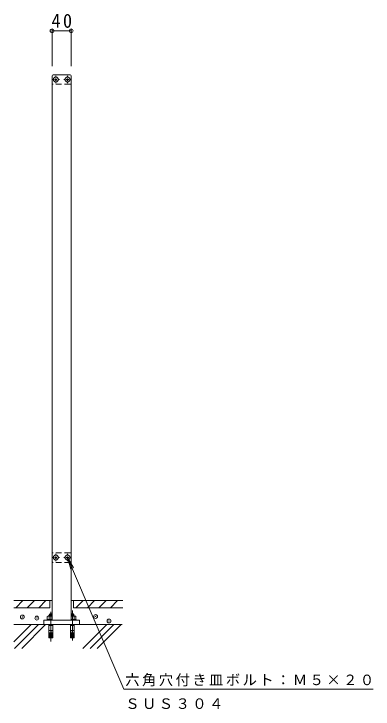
# Model space of a CAD drawing. Units: millimetres, scale not verified. Extents: x -822 to 1787, y -1368 to 1230.
# Drawn here: x 1035 to 1787, y -1013 to 442 of the extents above; entities that cross this region are included whole.
import ezdxf

# ---------------------------------------------------------------- set-up
doc = ezdxf.new("R2010")
doc.units = ezdxf.units.MM
doc.header["$LTSCALE"] = 10
doc.header["$PDMODE"] = 32
doc.header["$PDSIZE"] = 8
doc.linetypes.add('CHAIN2', pattern=[12, 9, -1, 1, -1])
doc.linetypes.add('DASHED1', pattern=[1.8, 1.2, -0.6])
for name, color, linetype, lineweight in [('0-0_通り芯', 4, 'Continuous', 9), ('0-2_仕上', 7, 'Continuous', 9), ('0-3_建具', 2, 'Continuous', 9), ('0-4_その他', 7, 'Continuous', 9), ('0-5_寸法', 7, 'Continuous', 9), ('0-E', 7, 'Continuous', 9)]:
    doc.layers.add(name, color=color, linetype=linetype, lineweight=lineweight)
doc.styles.add('ＭＳ ゴシック', font='')
doc.styles.get('ＭＳ ゴシック').set_extended_font_data('MS Gothic')

# ---------------------------------------------------------------- blocks, each defined once
blk = doc.blocks.new('SW_CENTERMARKSYMBOL_37')
at = {"layer": '0-2_仕上'}
for p, q in [((-50, 0), (-77, 0)), ((0, 0), (-25, 0)), ((0, 50), (0, 77)), ((0, 0), (0, 25)), ((0, 0), (0, -25)), ((0, 0), (25, 0)), ((50, 0), (77, 0)), ((0, -50), (0, -77))]:
    blk.add_line(p, q, dxfattribs=at)
blk = doc.blocks.new('SW_CENTERMARKSYMBOL_39')
at = {"layer": '0-2_仕上'}
for p, q in [((-50, 0), (-77, 0)), ((0, 0), (-25, 0)), ((0, 50), (0, 77)), ((0, 0), (0, 25)), ((0, 0), (0, -25)), ((0, 0), (25, 0)), ((50, 0), (77, 0)), ((0, -50), (0, -77))]:
    blk.add_line(p, q, dxfattribs=at)
blk = doc.blocks.new('SW_CENTERMARKSYMBOL_36')
at = {"layer": '0-2_仕上'}
for p, q in [((-50, 0), (-77, 0)), ((0, 0), (-25, 0)), ((0, 50), (0, 77)), ((0, 0), (0, 25)), ((0, 0), (0, -25)), ((0, 0), (25, 0)), ((50, 0), (77, 0)), ((0, -50), (0, -77))]:
    blk.add_line(p, q, dxfattribs=at)
blk = doc.blocks.new('SW_CENTERMARKSYMBOL_38')
at = {"layer": '0-2_仕上'}
for p, q in [((-50, 0), (-77, 0)), ((0, 0), (-25, 0)), ((0, 50), (0, 77)), ((0, 0), (0, 25)), ((0, 0), (0, -25)), ((0, 0), (25, 0)), ((50, 0), (77, 0)), ((0, -50), (0, -77))]:
    blk.add_line(p, q, dxfattribs=at)

msp = doc.modelspace()

# ---------------------------------------------------------------- linework, layer by layer
at = {"layer": '0-0_通り芯'}
for p, q in [((1115.05, -785.79), (1115.05, 312.21)), ((1117.05, 314.21), (1153.05, 314.21)), ((1155.05, 312.21), (1155.05, -785.79)), ((1115.05, -826.79), (1115.05, -785.8)), ((1155.05, -785.8), (1155.05, -826.79)), ((1097.55, -826.79), (1097.55, -835.79)), ((1097.55, -835.78), (1097.55, -835.79)), ((1097.55, -835.78), (1097.55, -835.79)), ((1097.55, -835.79), (1172.55, -835.79))]:
    msp.add_line(p, q, dxfattribs=at)
at = {"layer": '0-0_通り芯', "linetype": 'DASHED1'}
for p, q in [((1153.05, 294.21), (1116.41, 294.21)), ((1153.05, -685.79), (1116.41, -685.79)), ((1153.05, -705.79), (1116.41, -705.79))]:
    msp.add_line(p, q, dxfattribs=at)
at = {"layer": '0-0_通り芯', "color": 7, "lineweight": 18}
msp.add_line((1115.05, -785.79), (1115.05, -785.8), dxfattribs=at)
msp.add_line((1115.05, -785.79), (1115.05, -785.8), dxfattribs=at)
at = {"layer": '0-0_通り芯'}
msp.add_lwpolyline([(1097.55, -826.79), (1172.55, -826.79), (1172.55, -835.79)], dxfattribs=at)
for centre, start, end in [((1117.05, 312.21), 90, 180), ((1153.05, 312.21), 0, 90)]:
    msp.add_arc(centre, 2, start, end, dxfattribs=at)
at = {"layer": '0-0_通り芯', "linetype": 'DASHED1', "lineweight": 18}
for centre, start, end in [((1117.05, 296.21), 180, 251.38476), ((1117.05, 296.21), 251.38476, 270), ((1153.05, 296.21), 270, 0), ((1117.05, -687.79), 90, 108.61524), ((1117.05, -703.79), 251.38476, 270)]:
    msp.add_arc(centre, 2, start, end, dxfattribs=at)
at = {"layer": '0-0_通り芯', "linetype": 'DASHED1'}
for centre, start, end in [((1117.05, -687.79), 108.61524, 180), ((1153.05, -687.79), 0, 90), ((1117.05, -703.79), 180, 251.38476), ((1153.05, -703.79), 270, 0)]:
    msp.add_arc(centre, 2, start, end, dxfattribs=at)
at = {"layer": '0-3_建具'}
for p, q in [((1110.8, -813.39), (1114.3, -813.39)), ((1115.05, -814.23), (1114.3, -813.39)), ((1115.05, -814.23), (1114.3, -813.39)), ((1114.3, -813.39), (1114.3, -813.39)), ((1155.8, -813.39), (1155.05, -814.23)), ((1155.8, -813.39), (1159.3, -813.39)), ((1160.55, -814.79), (1159.3, -813.39)), ((1159.3, -813.39), (1159.3, -813.39)), ((1104.55, -825.19), (1104.55, -826.79)), ((1104.55, -825.19), (1115.05, -825.19)), ((1106.05, -818.39), (1105.05, -818.97)), ((1105.05, -825.19), (1105.05, -818.97)), ((1108.8, -818.97), (1106.92, -818.39)), ((1109.55, -815.89), (1108.55, -816.89)), ((1108.55, -816.89), (1108.55, -818.39)), ((1115.05, -816.89), (1108.55, -816.89)), ((1115.05, -814.79), (1109.55, -814.79)), ((1109.55, -815.89), (1115.05, -815.89)), ((1112.55, -818.39), (1115.05, -818.39)), ((1160.55, -814.79), (1155.05, -814.79)), ((1155.05, -815.89), (1160.55, -815.89)), ((1161.55, -816.89), (1155.05, -816.89)), ((1155.05, -825.19), (1165.55, -825.19)), ((1157.55, -818.39), (1163.18, -818.39)), ((1160.55, -815.69), (1160.55, -814.79)), ((1161.55, -816.89), (1160.55, -815.89)), ((1161.31, -825.19), (1161.31, -818.97)), ((1161.55, -818.39), (1161.55, -816.89)), ((1165.06, -818.97), (1163.18, -818.39)), ((1164.05, -818.39), (1163.18, -818.39)), ((1165.06, -818.97), (1164.05, -818.39)), ((1165.06, -825.19), (1165.06, -818.97)), ((1165.55, -826.79), (1165.55, -825.19)), ((1106.55, -835.78), (1106.55, -835.79)), ((1106.55, -835.78), (1106.55, -835.79)), ((1108.85, -835.89), (1108.55, -837.89)), ((1108.55, -837.89), (1108.55, -848.69)), ((1116.55, -837.89), (1108.55, -837.89)), ((1108.75, -835.79), (1108.85, -835.89)), ((1116.25, -835.89), (1108.85, -835.89)), ((1116.25, -835.89), (1116.35, -835.79)), ((1116.25, -835.89), (1116.35, -835.79)), ((1116.55, -837.89), (1116.25, -835.89)), ((1116.55, -848.69), (1116.55, -837.89)), ((1153.85, -835.89), (1153.55, -837.89)), ((1153.55, -837.89), (1153.55, -848.69)), ((1161.55, -837.89), (1153.55, -837.89)), ((1153.75, -835.79), (1153.85, -835.89)), ((1161.25, -835.89), (1153.85, -835.89)), ((1161.25, -835.89), (1161.35, -835.79)), ((1161.55, -848.69), (1161.55, -837.89)), ((1116.55, -848.69), (1108.55, -848.69)), ((1108.57, -848.69), (1108.57, -853.04)), ((1112.15, -848.69), (1108.57, -848.69)), ((1112.15, -853.04), (1108.57, -853.04)), ((1112.15, -854.79), (1108.57, -854.79)), ((1108.57, -854.79), (1108.57, -856.54)), ((1112.15, -856.54), (1108.57, -856.54)), ((1112.15, -853.04), (1112.15, -848.69)), ((1112.15, -853.04), (1112.15, -848.69)), ((1112.15, -853.04), (1112.15, -854.79)), ((1112.15, -856.54), (1112.15, -854.79)), ((1112.15, -856.54), (1112.15, -854.79)), ((1112.15, -856.54), (1112.15, -858.29)), ((1116.53, -853.04), (1112.95, -853.04)), ((1112.95, -854.79), (1112.95, -853.04)), ((1116.53, -854.79), (1112.95, -854.79)), ((1112.95, -854.79), (1112.95, -856.54)), ((1116.53, -856.54), (1112.95, -856.54)), ((1116.53, -853.04), (1116.53, -848.69)), ((1116.53, -856.54), (1116.53, -854.79)), ((1116.53, -856.54), (1116.53, -854.79)), ((1161.55, -848.69), (1153.55, -848.69)), ((1153.57, -848.69), (1153.57, -853.04)), ((1157.15, -848.69), (1153.57, -848.69)), ((1157.15, -853.04), (1153.57, -853.04)), ((1157.15, -854.79), (1153.57, -854.79)), ((1153.57, -854.79), (1153.57, -856.54)), ((1157.15, -856.54), (1153.57, -856.54)), ((1157.15, -853.04), (1157.15, -848.69)), ((1157.15, -853.04), (1157.15, -848.69)), ((1157.15, -853.04), (1157.15, -854.79)), ((1157.15, -856.54), (1157.15, -854.79)), ((1157.15, -856.54), (1157.15, -854.79)), ((1157.15, -856.54), (1157.15, -858.29)), ((1161.53, -848.69), (1157.95, -848.69)), ((1157.95, -848.69), (1157.95, -853.04)), ((1161.53, -853.04), (1157.95, -853.04)), ((1157.95, -854.79), (1157.95, -856.54)), ((1161.53, -856.54), (1157.95, -856.54)), ((1157.95, -858.29), (1157.95, -856.54)), ((1161.53, -853.04), (1161.53, -848.69)), ((1161.53, -853.04), (1161.53, -848.69)), ((1161.53, -856.54), (1161.53, -854.79)), ((1161.53, -856.54), (1161.53, -854.79)), ((1112.15, -858.29), (1108.57, -858.29)), ((1108.57, -858.29), (1108.57, -860.04)), ((1112.15, -860.04), (1108.57, -860.04)), ((1112.15, -861.79), (1108.57, -861.79)), ((1108.57, -861.79), (1108.57, -863.79)), ((1112.15, -863.79), (1108.57, -863.79)), ((1112.15, -860.04), (1112.15, -858.29)), ((1112.15, -860.04), (1112.15, -858.29)), ((1112.15, -860.04), (1112.15, -861.79)), ((1112.15, -863.79), (1112.15, -861.79)), ((1112.15, -863.79), (1112.15, -861.79)), ((1112.95, -858.29), (1112.95, -860.04)), ((1116.53, -860.04), (1112.95, -860.04)), ((1112.95, -861.79), (1112.95, -863.79)), ((1116.53, -863.79), (1112.95, -863.79)), ((1116.53, -860.04), (1116.53, -858.29)), ((1116.53, -860.04), (1116.53, -858.29)), ((1116.53, -863.79), (1116.53, -861.79)), ((1116.53, -863.79), (1116.53, -861.79)), ((1157.15, -858.29), (1153.57, -858.29)), ((1153.57, -858.29), (1153.57, -860.04)), ((1157.15, -860.04), (1153.57, -860.04)), ((1157.15, -861.79), (1153.57, -861.79)), ((1153.57, -861.79), (1153.57, -863.79)), ((1157.15, -863.79), (1153.57, -863.79)), ((1157.15, -860.04), (1157.15, -858.29)), ((1157.15, -860.04), (1157.15, -858.29)), ((1157.15, -860.04), (1157.15, -861.79)), ((1157.15, -863.79), (1157.15, -861.79)), ((1157.15, -863.79), (1157.15, -861.79)), ((1161.53, -858.29), (1157.95, -858.29)), ((1157.95, -858.29), (1157.95, -860.04)), ((1161.53, -860.04), (1157.95, -860.04)), ((1157.95, -861.79), (1157.95, -860.04)), ((1161.53, -861.79), (1157.95, -861.79)), ((1157.95, -861.79), (1157.95, -863.79)), ((1161.53, -863.79), (1157.95, -863.79)), ((1161.53, -860.04), (1161.53, -858.29)), ((1161.53, -860.04), (1161.53, -858.29)), ((1161.53, -863.79), (1161.53, -861.79)), ((1161.53, -863.79), (1161.53, -861.79))]:
    msp.add_line(p, q, dxfattribs=at)
at = {"layer": '0-3_建具', "linetype": 'CHAIN2'}
for p, q in [((1112.55, -871.47), (1112.55, -809.04)), ((1157.55, -869.59), (1157.55, -806.53))]:
    msp.add_line(p, q, dxfattribs=at)
at = {"layer": '0-3_建具', "color": 7, "lineweight": 18}
for points in [[(1122.75, 305.95), (1121.25, 305.08), (1121.25, 303.35), (1122.75, 302.48), (1124.25, 303.35), (1124.25, 305.08)], [(1147.35, 305.95), (1145.85, 305.08), (1145.85, 303.35), (1147.35, 302.48), (1148.85, 303.35), (1148.85, 305.08)], [(1122.75, -694.05), (1121.25, -694.92), (1121.25, -696.65), (1122.75, -697.52), (1124.25, -696.65), (1124.25, -694.92)], [(1147.35, -694.05), (1145.85, -694.92), (1145.85, -696.65), (1147.35, -697.52), (1148.85, -696.65), (1148.85, -694.92)]]:
    msp.add_lwpolyline(points, close=True, dxfattribs=at)
at = {"layer": '0-3_建具'}
for points in [[(1110.8, -813.39), (1109.55, -814.79), (1109.55, -815.69)], [(1160.55, -815.69), (1160.55, -814.79), (1159.3, -813.39)], [(1106.92, -818.39), (1106.79, -818.39), (1105.05, -818.97)], [(1112.55, -818.39), (1106.92, -818.39), (1106.05, -818.39)], [(1108.8, -825.19), (1108.8, -818.97), (1109.75, -818.72), (1112.55, -818.39)], [(1112.55, -818.39), (1113.57, -818.43), (1115.05, -818.72)], [(1155.05, -818.68), (1157.55, -818.39), (1155.05, -818.39)], [(1157.55, -818.39), (1158.57, -818.43), (1161.31, -818.97)], [(1161.55, -818.39), (1161.55, -816.89), (1160.55, -815.89)], [(1163.18, -818.39), (1163.05, -818.39), (1161.31, -818.97)], [(1116.55, -848.69), (1116.55, -837.89), (1116.25, -835.89)], [(1161.55, -837.89), (1161.25, -835.89), (1161.35, -835.79)], [(1161.55, -848.69), (1161.55, -837.89), (1161.25, -835.89)], [(1116.53, -853.04), (1116.53, -848.69), (1112.95, -848.69), (1112.95, -853.04)], [(1116.53, -858.29), (1112.95, -858.29), (1112.95, -856.54)], [(1161.53, -854.79), (1157.95, -854.79), (1157.95, -853.04)], [(1116.53, -861.79), (1112.95, -861.79), (1112.95, -860.04)]]:
    msp.add_lwpolyline(points, dxfattribs=at)
at = {"layer": '0-3_建具', "color": 7, "lineweight": 18}
for centre, radius in [((1122.75, 304.21), 5.2), ((1122.75, 304.21), 5), ((1147.35, 304.21), 5.2), ((1147.35, 304.21), 5), ((1122.75, -695.79), 5.2), ((1122.75, -695.79), 5), ((1147.35, -695.79), 5.2), ((1147.35, -695.79), 5)]:
    msp.add_circle(centre, radius, dxfattribs=at)
at = {"layer": '0-3_建具'}
for centre, radius, start, end in [((1109.75, -815.69), 0.2, 180, 270), ((1160.35, -815.69), 0.2, 270, 0), ((1160.35, -815.69), 0.2, 270, 0), ((1106.24, -853.91), 2.49, 339.40994, 20.59006), ((1106.24, -857.41), 2.49, 339.40994, 20.59006), ((1118.86, -853.91), 2.49, 159.41087, 200.58913), ((1118.86, -857.41), 2.49, 159.41087, 200.58913), ((1151.24, -853.91), 2.49, 339.40994, 20.59006), ((1151.24, -857.41), 2.49, 339.40994, 20.59006), ((1163.86, -853.91), 2.49, 159.41087, 200.58913), ((1163.86, -857.41), 2.49, 159.41087, 200.58913), ((1106.24, -860.91), 2.49, 339.40994, 20.59006), ((1118.86, -860.91), 2.49, 159.41087, 200.58913), ((1151.24, -860.91), 2.49, 339.40994, 20.59006), ((1163.86, -860.91), 2.49, 159.41087, 200.58913)]:
    msp.add_arc(centre, radius, start, end, dxfattribs=at)
at = {"layer": '0-4_その他'}
for p, q in [((1115.05, 409.09), (1115.05, 332.21)), ((1155.05, 409.09), (1155.05, 332.21)), ((1115.05, 406.09), (1155.05, 406.09))]:
    msp.add_line(p, q, dxfattribs=at)
for p in [(1115.05, 406.09), (1155.05, 406.09)]:
    msp.add_point(p, dxfattribs=at)
at = {"layer": '0-5_寸法'}
for p, q in [((1147.35, -695.79), (1265.2, -971.35)), ((1147.35, -695.79), (1160.1, -717.29)), ((1147.35, -695.79), (1154.1, -719.86)), ((1265.2, -971.35), (1787.33, -971.35))]:
    msp.add_line(p, q, dxfattribs=at)
at = {"layer": '0-E', "lineweight": 18}
for p, q in [((1035.05, -785.79), (1115.05, -785.79)), ((1155.05, -785.79), (1263.19, -785.79)), ((1035.05, -800.78), (1110.05, -800.78)), ((1160.05, -800.78), (1263.19, -800.78))]:
    msp.add_line(p, q, dxfattribs=at)
at = {"layer": '0-E'}
for p, q in [((1054.11, -785.79), (1039.12, -800.78)), ((1078.11, -785.79), (1063.12, -800.78)), ((1102.11, -785.79), (1087.12, -800.78)), ((1110.05, -800.78), (1110.05, -785.8)), ((1160.05, -785.8), (1160.05, -800.78)), ((1180.11, -785.79), (1165.12, -800.78)), ((1204.11, -785.79), (1189.12, -800.78)), ((1228.11, -785.79), (1213.12, -800.78)), ((1252.11, -785.79), (1237.12, -800.78)), ((1035.05, -835.79), (1261.95, -835.79)), ((1071.5, -835.79), (1035.05, -872.23)), ((1086.5, -835.79), (1036.62, -885.67)), ((1101.5, -835.79), (1051.62, -885.67)), ((1229.53, -835.79), (1179.64, -885.67)), ((1244.53, -835.79), (1194.64, -885.67)), ((1259.53, -835.79), (1209.64, -885.67))]:
    msp.add_line(p, q, dxfattribs=at)
for p in [(1052.58, -820.05), (1083.15, -822.4), (1206.26, -818.93), (1234.36, -828.46)]:
    msp.add_point(p, dxfattribs=at)

# ---------------------------------------------------------------- block references
at = {"layer": '0-3_建具', "xscale": 0.1, "yscale": 0.1}
for name, p in [('SW_CENTERMARKSYMBOL_39', (1122.75, 304.21)), ('SW_CENTERMARKSYMBOL_37', (1147.35, 304.21)), ('SW_CENTERMARKSYMBOL_38', (1122.75, -695.79)), ('SW_CENTERMARKSYMBOL_36', (1147.35, -695.79))]:
    msp.add_blockref(name, p, dxfattribs=at)

# ---------------------------------------------------------------- texts
at = {"layer": '0-4_その他', "color": 2, "insert": (1113.8, 412.09), "char_height": 29.33, "attachment_point": 7, "style": 'ＭＳ ゴシック'}
msp.add_mtext('\\T1.27;\\W0.95;40', dxfattribs=at)
at = {"layer": '0-5_寸法', "char_height": 21.99, "attachment_point": 7, "style": 'ＭＳ ゴシック'}
for s, insert in [('\\T1.17;六角穴付き皿ボルト：Ｍ５×２０', (1268.29, -965.18)), ('\\T1.17;ＳＵＳ３０４', (1268.29, -1012.77))]:
    msp.add_mtext(s, dxfattribs=dict(at, insert=insert))

doc.saveas('drawing.dxf')
